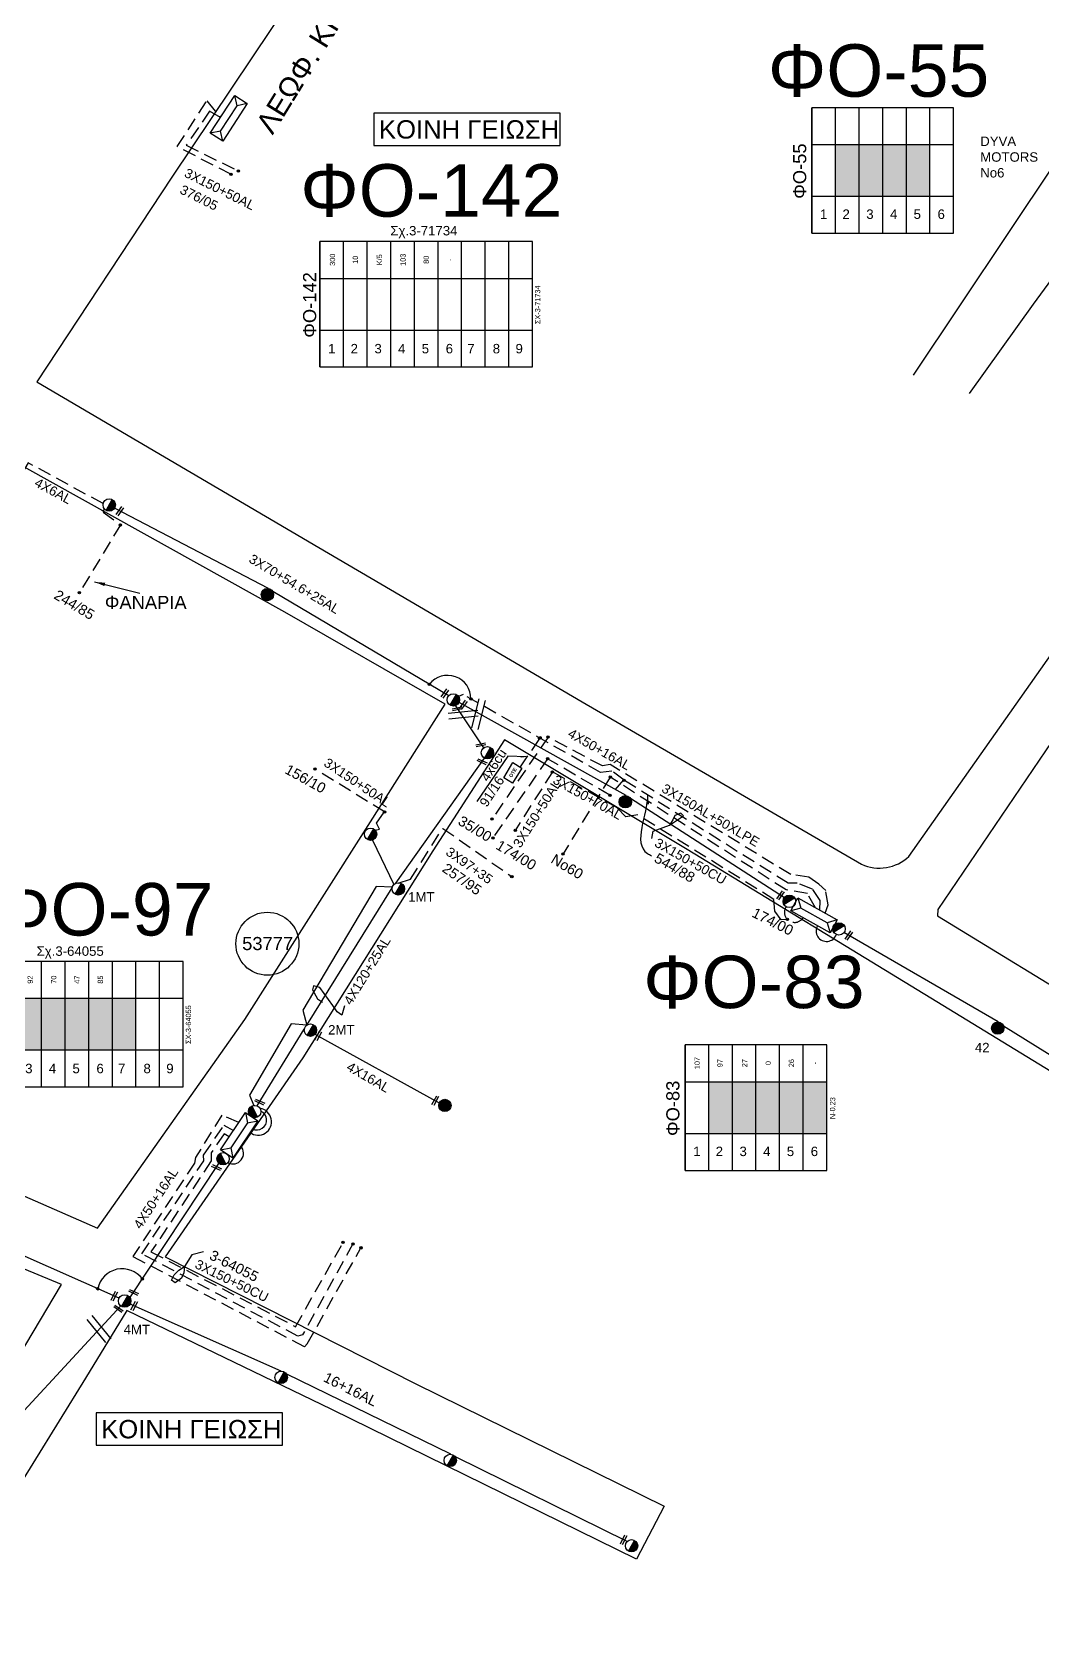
# Model space of a CAD drawing. Header units: millimetres. Extents: x 1113 to 5794, y 757 to 3537.
# Drawn here: x 1252.6 to 1445, y 1156.6 to 1462.8 of the extents above; entities that cross this region are included whole.
import ezdxf
from ezdxf.enums import TextEntityAlignment as Align

# ---------------------------------------------------------------- set-up
doc = ezdxf.new("R2010")
doc.units = ezdxf.units.MM
doc.linetypes.add('DASHED', pattern=[19.05, 12.7, -6.35])
for name, color, linetype in [('Pillar OTE', 7, 'Continuous'), ('Άγνωστα', 7, 'Continuous'), ('Ασφαλειοκιβώτια Χ.Τ 6 αναχωρήσεων', 7, 'Continuous'), ('Ασφαλειοκιβώτια Χ.Τ 9 αναχωρήσεων', 7, 'Continuous'), ('Γέφυρες Εναέριου Δικτύου', 7, 'Continuous'), ('Γυμνά εναέρια ΧΤ και ΦΟΠ (3Φ)   4x50+16AL', 7, 'Continuous'), ('Εναέρια παροχή ΧΤ 4x16', 7, 'SYN_LINE'), ('Επιγραφές - Σχήματα', 7, 'Continuous'), ('Καλώδια ΧΤ   3x150+50AL', 7, 'DASHED'), ('Καλώδια ΧΤ   3x150+50CU', 7, 'DASHED'), ('Καλώδια ΧΤ   3x150AL+50XLPE', 7, 'DASHED'), ('Μηχανική τομή', 7, 'Continuous'), ('Στύλος Ξύλινος', 7, 'Continuous'), ('Στύλος Ξύλινος @ 1', 7, 'Continuous'), ('Στύλος ΦΜ', 7, 'Continuous'), ('Στύλος ΦΜ @ 1', 7, 'Continuous'), ('Συνδέσεις', 7, 'Continuous'), ('Συνεστραμμένα ΧΤ   3x70+54.6+25 AL', 7, 'SYN_LINE'), ('Συνεστραμμένα ΧΤ   4x120+25 AL', 7, 'SYN_LINE'), ('Τομή', 7, 'Continuous'), ('Υποσταθμός εναέριος 2 στύλων', 7, 'Continuous'), ('Υποσταθμός πόλεως', 7, 'Continuous'), ('Υπόβαθρο ΔΕΗ', 7, 'Continuous'), ('Υπόγεια καλώδια Δικτύου ΧΤ και Παρ. ΧΤ - 3X150+70 AL', 7, 'DASHED'), ('Υπόγεια καλώδια Παροχών ΧΤ   4x50AL', 7, 'DASHED'), ('Υπόγεια καλώδια Παροχών ΧΤ   4x6', 7, 'DASHED')]:
    doc.layers.add(name, color=color, linetype=linetype)
doc.styles.get("Standard").update_dxf_attribs({"font": 'arial.ttf'})
doc.linetypes.add('SYN_LINE', pattern='A,0.5,-0.0001,["/\\/\\/\\/",Standard,S=0.1,R=0,X=0,Y=-0.05],-0.25', length=0.7501)
doc.dimstyles.new('ISO-25', dxfattribs={"dimtxt": 2.5, "dimasz": 1.8, "dimexe": 1.25, "dimexo": 0.625, "dimtad": 1, "dimtxsty": 'Standard', "dimcen": 1.8, "dimadec": 0, "dimazin": 0, "dimtfac": 1, "dimtmove": 0, "dimatfit": 3, "dimfxl": 1.25, "dimarcsym": 0})

# ---------------------------------------------------------------- blocks, each defined once
blk = doc.blocks.new('ΥΠΑΡΧΩΝ ΤΣΙΜΕΝΤΕΝΙΟΣ ΣΤΥΛΟΣ')
at = {"layer": 'Στύλος ΦΜ'}
blk.add_hatch(color=7, dxfattribs=at).paths.add_polyline_path([(-1.29, -2.28, 0.574793), (2.62, 0, 0.268822), (1.3, 2.27)])
at = {"layer": 'Στύλος ΦΜ', "color": 7}
blk.add_line((-1.29, -2.28), (1.3, 2.27), dxfattribs=at)
blk.add_circle((0, 0), 2.62, dxfattribs=at)
at = {"layer": 'Στύλος ΦΜ', "flags": 4}
for tag, p in [('ΤΥΠΟΣ', (-4.91, 3.03)), ('ΑΡΙΘΜΟΣ', (-4.68, 8.05))]:
    blk.add_attdef(tag, p, '', height=4, dxfattribs=at)
blk = doc.blocks.new('ΥΠΑΡΧΩΝ ΞΥΛΙΝΟΣ ΣΤΥΛΟΣ')
at = {"layer": 'Στύλος Ξύλινος'}
h = blk.add_hatch(color=7, dxfattribs=at)
h.paths.add_polyline_path([(-2.62, 0, 0.270008), (-1.29, -2.28), (1.3, 2.27, 0.576266)])
h.paths.add_polyline_path([(-1.29, -2.28, 0.574793), (2.62, 0, 0.268822), (1.3, 2.27)])
at = {"layer": 'Στύλος Ξύλινος', "color": 7}
blk.add_line((-1.29, -2.28), (1.3, 2.27), dxfattribs=at)
blk.add_circle((0, 0), 2.62, dxfattribs=at)
at = {"layer": 'Στύλος Ξύλινος', "flags": 4}
for tag, p in [('ΑΡΙΘΜΟΣ', (-4.91, 8.6)), ('ΤΥΠΟΣ', (-4.85, 3.39))]:
    blk.add_attdef(tag, p, '', height=4, dxfattribs=at)
blk = doc.blocks.new('ΥΠΟΣΤΑΘΜΟΣ ΕΝΑΕΡΙΟΣ ΕΠΙ 2 ΣΤΥΛΩΝ')
at = {"layer": 'Υποσταθμός εναέριος 2 στύλων', "linetype": 'Continuous'}
for points in [[(-11.97, -2.11, 0.574793), (-8.45, -0.07, 0.268822), (-9.64, 1.98)], [(9.68, -2.15, 0.574793), (13.19, -0.1, 0.268822), (12.01, 1.95)]]:
    blk.add_hatch(color=256, dxfattribs=at).paths.add_polyline_path(points)
for p, q in [((-11.97, -2.11), (-9.64, 1.98)), ((9.68, -2.15), (12.01, 1.95))]:
    blk.add_line(p, q, dxfattribs=at)
for centre in [(-10.81, -0.07), (10.84, -0.1)]:
    blk.add_circle(centre, 2.36, dxfattribs=at)
at = {"layer": 'Υποσταθμός πόλεως', "linetype": 'Continuous', "ltscale": 40}
blk.add_lwpolyline([(-8.57, 2.82), (8.57, 2.82), (8.57, -2.82), (-8.57, -2.82)], close=True, dxfattribs=at)
for points in [[(-5.75, 0), (-8.57, 2.82)], [(-8.57, -2.82), (-5.75, 0)], [(-5.75, 0), (5.75, 0)], [(5.75, 0), (8.57, 2.82)], [(8.57, -2.82), (5.75, 0)]]:
    blk.add_lwpolyline(points, dxfattribs=at)
at = {"layer": 'Υποσταθμός εναέριος 2 στύλων', "ltscale": 40, "flags": 1}
for tag, p in [('ΜΕΤΑΣΧΗΜΑΤΙΣΜΟΣ', (14.09, 2.51)), ('ΙΣΧΥΣ', (14.07, -0.28)), ('ΑΡΙΘΜΟΣ', (14.19, -3))]:
    blk.add_attdef(tag, p, '', height=1.8, dxfattribs=at)
blk = doc.blocks.new('ΥΠΟΣΤΑΘΜΟΣ ΠΟΛΕΩΣ')
at = {"layer": 'Υποσταθμός πόλεως', "linetype": 'Continuous', "ltscale": 40}
blk.add_lwpolyline([(-8.57, 2.82), (8.57, 2.82), (8.57, -2.82), (-8.57, -2.82)], close=True, dxfattribs=at)
for points in [[(-5.75, 0), (-8.57, 2.82)], [(5.75, 0), (8.57, 2.82)], [(-8.57, -2.82), (-5.75, 0)], [(-5.75, 0), (5.75, 0)], [(8.57, -2.82), (5.75, 0)]]:
    blk.add_lwpolyline(points, dxfattribs=at)
at = {"layer": 'Υποσταθμός πόλεως', "linetype": 'SYN_LINE', "ltscale": 40, "flags": 1}
for tag, p in [('ΜΕΤΑΣΧΗΜΑΤΙΣΜΟΣ', (10.6, 2.39)), ('ΙΣΧΥΣ', (10.58, -0.41)), ('ΑΡΙΘΜΟΣ', (10.7, -3.13))]:
    blk.add_attdef(tag, p, '', height=1.8, dxfattribs=at)
blk = doc.blocks.new('ΑΣΦΑΛΕΙΟΚΙΒΩΤΙΟ ΥΠΟΣΤΑΘΜΟΥ 9 ΑΝΑΧΩΡΗΣΕΩΝ')
at = {"layer": 'Ασφαλειοκιβώτια Χ.Τ 9 αναχωρήσεων', "ltscale": 40}
for p, q in [((-23.8, 40.36), (24.02, 40.36)), ((-9.72, 40.36), (-9.72, -40.64)), ((9.94, 40.36), (9.94, -40.64)), ((-23.8, 31.36), (24.02, 31.36)), ((-23.8, 22.36), (24.02, 22.36)), ((-23.8, 13.36), (24.02, 13.36)), ((-23.8, 4.36), (24.02, 4.36)), ((-23.8, -4.64), (24.02, -4.64)), ((-23.8, -13.64), (24.02, -13.64)), ((-23.8, -22.64), (24.02, -22.64)), ((-23.8, -31.64), (24.02, -31.64))]:
    blk.add_line(p, q, dxfattribs=at)
at = {"layer": 'Ασφαλειοκιβώτια Χ.Τ 9 αναχωρήσεων'}
blk.add_lwpolyline([(-23.8, -40.64), (24.02, -40.64), (24.02, 40.36), (-23.8, 40.36)], close=True, dxfattribs=at)
for s, p in [('1', (-18.61, 37.24)), ('2', (-18.61, 28.67)), ('3', (-18.61, 19.6)), ('4', (-18.61, 10.58)), ('5', (-18.61, 1.57)), ('6', (-18.61, -7.57)), ('7', (-18.61, -15.81)), ('8', (-18.61, -25.5)), ('9', (-18.61, -34.19))]:
    blk.add_text(s, height=3.6, rotation=270, dxfattribs=at).set_placement(p)
at = {"layer": 'Ασφαλειοκιβώτια Χ.Τ 9 αναχωρήσεων', "ltscale": 40}
for tag, height, p in [('ΟΝΟΜΑ', 5, (-0.16, 44.31)), ('ΚΕΙΜΕΝΟ 1', 2, (17.06, 35.59)), ('ΚΕΙΜΕΝΟ 2', 2, (17.06, 26.88)), ('ΚΕΙΜΕΝΟ 3', 2, (17.06, 17.69)), ('ΚΕΙΜΕΝΟ 4', 2, (17.06, 8.71)), ('ΚΕΙΜΕΝΟ 5', 2, (17.06, -0.13)), ('ΚΕΙΜΕΝΟ 6', 2, (17.06, -9.05)), ('ΚΕΙΜΕΝΟ 7', 2, (17.06, -18.13)), ('ΚΕΙΜΕΝΟ 8', 2, (17.06, -26.85)), ('ΚΕΙΜΕΝΟ 9', 2, (17.06, -35.99)), ('ΣΧ', 2, (-0.1, -42.64))]:
    blk.add_attdef(tag, text='', height=height, dxfattribs=at).set_placement(p, align=Align.MIDDLE_CENTER)
blk = doc.blocks.new('ΑΣΦΑΛΕΙΟΚΙΒΩΤΙΟ ΥΠΟΣΤΑΘΜΟΥ 6 ΑΝΑΧΩΡΗΣΕΩΝ')
at = {"layer": 'Ασφαλειοκιβώτια Χ.Τ 6 αναχωρήσεων', "ltscale": 40}
for p, q in [((-23.91, 27), (23.91, 27)), ((-9.83, 27), (-9.83, -27)), ((9.83, 27), (9.83, -27)), ((-23.91, 18), (23.91, 18)), ((-23.91, 9), (23.91, 9)), ((-23.91, 0), (23.91, 0)), ((-23.91, -9), (23.91, -9)), ((-23.91, -18), (23.91, -18))]:
    blk.add_line(p, q, dxfattribs=at)
at = {"layer": 'Ασφαλειοκιβώτια Χ.Τ 6 αναχωρήσεων'}
blk.add_lwpolyline([(-23.91, -27), (23.91, -27), (23.91, 27), (-23.91, 27)], close=True, dxfattribs=at)
for s, p in [('1', (-18.47, 23.92)), ('2', (-18.47, 15.35)), ('3', (-18.47, 6.28)), ('4', (-18.47, -2.75)), ('5', (-18.47, -11.76)), ('6', (-18.47, -20.89))]:
    blk.add_text(s, height=3.6, rotation=270, dxfattribs=at).set_placement(p)
at = {"layer": 'Ασφαλειοκιβώτια Χ.Τ 6 αναχωρήσεων', "ltscale": 40}
for tag, height, p in [('ΟΝΟΜΑ', 5, (-0.27, 31.68)), ('ΚΕΙΜΕΝΟ 1', 2, (16.95, 22.41)), ('ΚΕΙΜΕΝΟ 2', 2, (16.95, 13.71)), ('ΚΕΙΜΕΝΟ 3', 2, (16.95, 4.31)), ('ΚΕΙΜΕΝΟ 4', 2, (16.95, -4.67)), ('ΚΕΙΜΕΝΟ 5', 2, (16.95, -13.51)), ('ΚΕΙΜΕΝΟ 6', 2, (16.95, -22.43)), ('ΣΧ', 2, (-0.21, -29.21))]:
    blk.add_attdef(tag, text='', height=height, dxfattribs=at).set_placement(p, align=Align.MIDDLE_CENTER)
blk = doc.blocks.new('ΜΗΧΑΝΙΚΗ ΤΟΜΗ')
at = {"layer": 'Μηχανική τομή', "ltscale": 40}
for p, q in [((-1.89, 0.78), (1.89, 0.78)), ((1.89, 0), (-1.89, 0))]:
    blk.add_line(p, q, dxfattribs=at)
blk = doc.blocks.new('ΤΟΜΗ')
at = {"layer": 'Τομή', "ltscale": 40}
for p, q in [((-5.68, 0), (5.68, 0)), ((5.68, -2.33), (-5.68, -2.33))]:
    blk.add_line(p, q, dxfattribs=at)
blk = doc.blocks.new('_ΣΥΝΔΕΣΗ')
at = {"layer": 'Συνδέσεις', "linetype": 'SYN_LINE', "ltscale": 40}
blk.add_hatch(color=256, dxfattribs=at).paths.add_polyline_path([(0.5, -0.01, 1), (-0.5, -0.01, 1)])
at = {"layer": 'Συνδέσεις'}
blk.add_circle((0, -0.01), 0.5, dxfattribs=at)
blk = doc.blocks.new('PILLAR ΟΤΕ')
at = {"layer": 'Pillar OTE', "ltscale": 40}
blk.add_lwpolyline([(-3.31, 2.02), (3.39, 2.02), (3.39, -1.99), (-3.31, -1.99)], close=True, dxfattribs=at)
at = {"layer": 'Pillar OTE', "insert": (-1.81, 0.71), "char_height": 1.3575, "width": 109.961, "attachment_point": 1}
blk.add_mtext('{\\fArial|b1|i0|c161|p34;OTE}', dxfattribs=at)
blk = doc.blocks.new('TSONTA XT1')
at = {"ltscale": 40}
h = blk.add_hatch(color=256, dxfattribs=at)
h.dxf.hatch_style = 1
h.paths.add_polyline_path([(595.96, 2487.66), (597.07, 2488.77), (595.96, 2489.87), (594.85, 2488.77)])
blk.add_lwpolyline([(594.85, 2488.77), (595.96, 2489.87), (597.07, 2488.77), (595.96, 2487.66)], close=True, dxfattribs=at)

msp = doc.modelspace()

# ---------------------------------------------------------------- hatches: boundary and pattern name
at = {"layer": 'Ασφαλειοκιβώτια Χ.Τ 9 αναχωρήσεων', "lineweight": -3}
for color, points in [(85, [(1405.7, 1431.5), (1410.2, 1431.5), (1410.2, 1441.32), (1405.7, 1441.32)]), (1, [(1410.2, 1431.5), (1414.7, 1431.5), (1414.7, 1441.32), (1410.2, 1441.32)]), (173, [(1414.7, 1431.5), (1419.2, 1431.5), (1419.2, 1441.32), (1414.7, 1441.32)]), (30, [(1419.2, 1431.5), (1423.7, 1431.5), (1423.7, 1441.32), (1419.2, 1441.32)]), (30, [(1254.36, 1278.68), (1249.86, 1278.68), (1249.86, 1268.85), (1254.36, 1268.85)]), (27, [(1258.86, 1278.68), (1254.36, 1278.68), (1254.36, 1268.85), (1258.86, 1268.85)]), (5, [(1263.36, 1278.68), (1258.86, 1278.68), (1258.86, 1268.85), (1263.36, 1268.85)]), (62, [(1267.86, 1278.68), (1263.36, 1278.68), (1263.36, 1268.85), (1267.86, 1268.85)]), (6, [(1272.36, 1278.68), (1267.86, 1278.68), (1267.86, 1268.85), (1272.36, 1268.85)]), (27, [(1381.53, 1252.93), (1386.03, 1252.93), (1386.03, 1262.76), (1381.53, 1262.76)]), (85, [(1386.03, 1252.93), (1390.53, 1252.93), (1390.53, 1262.76), (1386.03, 1262.76)]), (1, [(1390.53, 1252.93), (1395.03, 1252.93), (1395.03, 1262.76), (1390.53, 1262.76)]), (173, [(1395.03, 1252.93), (1399.53, 1252.93), (1399.53, 1262.76), (1395.03, 1262.76)]), (2, [(1399.53, 1252.93), (1404.03, 1252.93), (1404.03, 1262.76), (1399.53, 1262.76)])]:
    msp.add_hatch(color=color, dxfattribs=at).paths.add_polyline_path(points)

# ---------------------------------------------------------------- linework, layer by layer
at = {"layer": 'Άγνωστα', "lineweight": -3}
for points in [[(1300.06, 1207.64), (1271.23, 1220.43)], [(1332.37, 1191.81), (1300.98, 1207.16)], [(1365.96, 1175.18), (1333.25, 1191.29)]]:
    msp.add_lwpolyline(points, dxfattribs=at)
at = {"layer": 'Γέφυρες Εναέριου Δικτύου', "lineweight": -3}
for centre, radius, start, end in [((1331.76, 1335.77), 4.43, 359.3918, 141.6193), ((1269.74, 1222.39), 4.76, 36.1572, 168.6495)]:
    msp.add_arc(centre, radius, start, end, dxfattribs=at)
at = {"layer": 'Γυμνά εναέρια ΧΤ και ΦΟΠ (3Φ)   4x50+16AL', "color": 27, "lineweight": -3}
for points in [[(1365.77, 1317.29), (1333.93, 1335.06)], [(1395.94, 1297.84), (1366.64, 1316.73)]]:
    msp.add_lwpolyline(points, dxfattribs=at)
at = {"layer": 'Γυμνά εναέρια ΧΤ και ΦΟΠ (3Φ)   4x50+16AL', "color": 85, "lineweight": -3}
for points in [[(1436.69, 1274.18), (1407.31, 1291.2)], [(1471.23, 1252.53), (1437.72, 1273.4)]]:
    msp.add_lwpolyline(points, dxfattribs=at)
at = {"layer": 'Γυμνά εναέρια ΧΤ και ΦΟΠ (3Φ)   4x50+16AL', "color": 30, "lineweight": -3}
for points in [[(1271.21, 1221.62), (1288.18, 1247.21)], [(1269.14, 1221.53), (1235.4, 1236.49)]]:
    msp.add_lwpolyline(points, dxfattribs=at)
at = {"layer": 'Γυμνά εναέρια ΧΤ και ΦΟΠ (3Φ)   4x50+16AL', "color": 6, "lineweight": -3}
msp.add_lwpolyline([(1269.5, 1220.06), (1241.04, 1189.35)], dxfattribs=at)
at = {"layer": 'Γυμνά εναέρια ΧΤ και ΦΟΠ (3Φ)   4x50+16AL', "color": 85, "lineweight": -3}
msp.add_arc((1403.98, 1291.51), 2, 149.8786, 339.8437, dxfattribs=at)
at = {"layer": 'Γυμνά εναέρια ΧΤ και ΦΟΠ (3Φ)   4x50+16AL', "color": 30, "lineweight": -3}
msp.add_arc((1290.83, 1249.14), 2.03, 241.6745, 42.5712, dxfattribs=at)
at = {"layer": 'Εναέρια παροχή ΧΤ 4x16', "color": 1, "lineweight": -3, "ltscale": 20}
msp.add_lwpolyline([(1306.48, 1271.82), (1330.17, 1258.77)], dxfattribs=at)
at = {"layer": 'Επιγραφές - Σχήματα', "color": 190, "lineweight": -3}
for points in [[(1317.71, 1441.15), (1353.23, 1441.15), (1353.23, 1447.33), (1317.71, 1447.33)], [(1264.77, 1193.52), (1300.28, 1193.52), (1300.28, 1199.69), (1264.77, 1199.69)]]:
    msp.add_lwpolyline(points, close=True, dxfattribs=at)
at = {"layer": 'Επιγραφές - Σχήματα', "lineweight": -3}
for points in [[(1370.7, 1309.14), (1370.97, 1310.55), (1374.03, 1311.69), (1376.69, 1313.45), (1376.2, 1313.92), (1375.1, 1313.48), (1374.69, 1312.65), (1374.03, 1311.69)], [(1312.1, 1277.23), (1311.6, 1275.45), (1310.73, 1276.07), (1309.9, 1277.33), (1307.41, 1280.73), (1306.2, 1281.05), (1306.02, 1280.3), (1306.96, 1278.6), (1307.94, 1277.92)], [(1285.23, 1230.4), (1283.01, 1229.8), (1281.59, 1227.6), (1281.59, 1227.6), (1281.5, 1226.37), (1281.04, 1225.35), (1279.83, 1224.47), (1279.16, 1224.98), (1279.62, 1225.98), (1280.53, 1226.86), (1281.59, 1227.6)]]:
    msp.add_lwpolyline(points, dxfattribs=at)
msp.add_circle((1297.4, 1289.08), 6, dxfattribs=at)
at = {"layer": 'Καλώδια ΧΤ   3x150+50AL', "color": 7, "lineweight": -3, "ltscale": 0.2}
for points in [[(1290.46, 1435.69), (1280.2, 1440.94), (1285.86, 1449.65), (1288.48, 1446.5)], [(1288.48, 1446.5), (1286.4, 1447.72), (1281.93, 1441.2), (1291.87, 1436.31)]]:
    msp.add_lwpolyline(points, dxfattribs=at)
at = {"layer": 'Καλώδια ΧΤ   3x150+50AL', "color": 6, "lineweight": -3, "ltscale": 0.2}
msp.add_lwpolyline([(1317.98, 1310.69), (1318.75, 1310.89), (1318.18, 1312.05), (1319.73, 1314.2), (1306.46, 1322.36)], dxfattribs=at)
at = {"layer": 'Καλώδια ΧΤ   3x150+50AL', "color": 27, "lineweight": -3, "ltscale": 0.2}
msp.add_lwpolyline([(1396.54, 1293.7), (1395.36, 1293.64), (1394.14, 1295.25), (1393.93, 1297.53), (1368, 1313.64), (1365.76, 1313.25), (1364.1, 1314.99), (1351.74, 1321.82), (1344.65, 1310.68)], dxfattribs=at)
msp.add_arc((1397.89, 1295.07), 1.93, 146.5015, 327.2652, dxfattribs=at)
at = {"layer": 'Καλώδια ΧΤ   3x150+50CU', "color": 173, "lineweight": -3, "ltscale": 0.2}
msp.add_lwpolyline([(1402.71, 1295.48), (1402.8, 1297.31), (1401.28, 1299.49), (1398.4, 1300.63), (1396.66, 1300.6), (1365.4, 1320.23), (1363.06, 1321.97), (1360.87, 1321.73), (1334.7, 1336.56), (1333.83, 1336.18)], dxfattribs=at)
at = {"layer": 'Καλώδια ΧΤ   3x150+50CU', "color": 1, "lineweight": -3, "ltscale": 0.2}
for points in [[(1401.88, 1295.94), (1400.34, 1298.65), (1396.27, 1299.33), (1362.75, 1320.83), (1353.76, 1306.2)], [(1322.32, 1300.61), (1324.66, 1301.36), (1330.83, 1311.06), (1344, 1301.87)]]:
    msp.add_lwpolyline(points, dxfattribs=at)
at = {"layer": 'Καλώδια ΧΤ   3x150+50CU', "color": 62, "lineweight": -3, "ltscale": 0.2}
msp.add_lwpolyline([(1291.96, 1255.03), (1288.75, 1256.39), (1283.69, 1248.35), (1283.53, 1247.29), (1271.79, 1229.49), (1304.51, 1212.29), (1305.01, 1212.85), (1315.24, 1231.14)], dxfattribs=at)
at = {"layer": 'Καλώδια ΧΤ   3x150+50CU', "color": 5, "lineweight": -3, "ltscale": 0.2}
msp.add_lwpolyline([(1313.71, 1231.89), (1304.13, 1214.57), (1303.24, 1214.3), (1273.48, 1229.97), (1285.27, 1247.72), (1285.24, 1248.82), (1289.12, 1254.5), (1290.92, 1253.47)], dxfattribs=at)
at = {"layer": 'Καλώδια ΧΤ   3x150+50CU', "color": 27, "lineweight": -3, "ltscale": 0.2}
msp.add_lwpolyline([(1290.11, 1252.27), (1289.16, 1252.83), (1286.68, 1249.21), (1286.71, 1247.7), (1275.22, 1230.37), (1302.79, 1216.11), (1311.83, 1232.16)], dxfattribs=at)
at = {"layer": 'Καλώδια ΧΤ   3x150AL+50XLPE', "color": 2, "lineweight": -3, "ltscale": 0.2}
msp.add_lwpolyline([(1403.7, 1294.93), (1404.32, 1296.49), (1403.84, 1299.2), (1402.53, 1300.45), (1400.61, 1301.73), (1397.15, 1302.28), (1364.25, 1322.3), (1362.72, 1323.25), (1361.25, 1322.94), (1350.91, 1328.46), (1340.23, 1312.86)], dxfattribs=at)
at = {"layer": 'Συνεστραμμένα ΧΤ   3x70+54.6+25 AL', "color": 173, "lineweight": -3, "ltscale": 20}
for points in [[(1297.65, 1356.74), (1268.26, 1372.05)], [(1331.99, 1336.33), (1298.43, 1356.18)]]:
    msp.add_lwpolyline(points, dxfattribs=at)
at = {"layer": 'Συνεστραμμένα ΧΤ   3x70+54.6+25 AL', "color": 1, "lineweight": -3, "ltscale": 20}
for points in [[(1333.29, 1334.43), (1338.58, 1326.37)], [(1321.92, 1300.61), (1338.77, 1324.44)]]:
    msp.add_lwpolyline(points, dxfattribs=at)
at = {"layer": 'Συνεστραμμένα ΧΤ   3x70+54.6+25 AL', "color": 6, "lineweight": -3, "ltscale": 10}
msp.add_lwpolyline([(1317.46, 1308.82), (1321.5, 1300.33)], dxfattribs=at)
at = {"layer": 'Συνεστραμμένα ΧΤ   4x120+25 AL', "color": 6, "lineweight": -3, "ltscale": 20}
for points in [[(1321.24, 1299.88), (1318.17, 1299.95), (1304.18, 1276.43), (1304.94, 1273.58)], [(1304.94, 1273.58), (1301.91, 1273.81), (1293.97, 1260.23), (1294.81, 1258.25)]]:
    msp.add_lwpolyline(points, dxfattribs=at)
at = {"layer": 'Συνεστραμμένα ΧΤ   4x120+25 AL', "color": 1, "lineweight": -3, "ltscale": 20}
for points in [[(1304.94, 1273.58), (1321.2, 1299.72)], [(1295.46, 1258.17), (1304.44, 1272.77)]]:
    msp.add_lwpolyline(points, dxfattribs=at)
at = {"layer": 'Συνεστραμμένα ΧΤ   4x120+25 AL', "color": 6, "lineweight": -3, "ltscale": 20}
msp.add_arc((1295.64, 1255.16), 2.56, 232.4759, 82.0582, dxfattribs=at)
at = {"layer": 'Συνεστραμμένα ΧΤ   4x120+25 AL', "color": 1, "lineweight": -3, "ltscale": 20}
msp.add_arc((1295.4, 1255.47), 1.87, 242.373, 65.7672, dxfattribs=at)
at = {"layer": 'Υπόβαθρο ΔΕΗ', "lineweight": -3}
msp.add_lwpolyline([(1420.56, 1397.39), (1447.54, 1437.8), (1463.14, 1461.22), (1418.66, 1476.71), (1375.4, 1492.3), (1326.76, 1509.54), (1301.93, 1469.11), (1279.18, 1435.14), (1253.43, 1396.11), (1307.22, 1364.54), (1357.4, 1335.16), (1410.64, 1304.22, 0.301976), (1419.69, 1305.71), (1452.69, 1352.59, -0.298175), (1470.06, 1357.21), (1521.29, 1340.58), (1554.8, 1397.37)], format="xyb", dxfattribs=at)
for points in [[(1525.79, 1482.13), (1584.4, 1448.28), (1611.02, 1489.74), (1616.32, 1498.65), (1595.82, 1500.43), (1554.8, 1502.95), (1510.78, 1505.91), (1486.11, 1470.66), (1463.52, 1438.36), (1443.4, 1410.93), (1431.2, 1393.92)], [(1174.12, 1274.72), (1265.03, 1234.89), (1293.08, 1274.67), (1320.46, 1317.68), (1331.3, 1334.7), (1300.73, 1352.26), (1245.36, 1383.05), (1203.11, 1317.09), (1174.12, 1274.72)], [(1661.49, 1132.71), (1585.49, 1181.74), (1554.8, 1200.04), (1525.94, 1217.47), (1473.35, 1248.47), (1423.85, 1278.69), (1377.39, 1307.01), (1342.63, 1327.94), (1328.93, 1306.8), (1304.14, 1267.32), (1277.93, 1229.43), (1325.71, 1205.22), (1373.03, 1181.89), (1367.76, 1171.83), (1309.67, 1200.34), (1270.59, 1219.17), (1262.71, 1206.33), (1242.61, 1173.77), (1211.4, 1122.83)], [(1343.23, 1324.83), (1337.33, 1316.18)], [(1124.67, 1160.38), (1174.98, 1138.61), (1201.2, 1127.41), (1212.18, 1146.34), (1225.52, 1169.72), (1237.92, 1190.19), (1258.18, 1224.12), (1218.36, 1240.59), (1178.57, 1257.77), (1165.58, 1263.24), (1133.66, 1218.75), (1124.32, 1205.14)]]:
    msp.add_lwpolyline(points, dxfattribs=at)
msp.add_lwpolyline([(1681.44, 1171.16), (1693.42, 1212.13), (1705.39, 1264.94), (1704.77, 1265.58), (1554.8, 1316.9), (1468.82, 1346.95), (1466.12, 1347.46), (1463, 1347.46), (1460.22, 1346.68), (1458.78, 1345.57), (1450.54, 1332.95), (1425.18, 1295.6), (1425.16, 1294.36), (1456.31, 1275.33), (1496.87, 1251.01), (1539.25, 1226), (1554.8, 1216.78), (1628.54, 1170.32), (1669.09, 1144.83, 0.293653), (1670.49, 1144.84), (1681.44, 1171.16)], format="xyb", close=True, dxfattribs=at)
at = {"layer": 'Υπόγεια καλώδια Δικτύου ΧΤ και Παρ. ΧΤ - 3X150+70 AL', "color": 173, "lineweight": -3, "ltscale": 0.2}
msp.add_lwpolyline([(1365.31, 1320.29), (1362.7, 1317.36), (1350.82, 1324.33), (1340.4, 1309.24)], dxfattribs=at)
at = {"layer": 'Υπόγεια καλώδια Παροχών ΧΤ   4x6', "color": 173, "lineweight": -3, "ltscale": 0.2}
for points in [[(1266.11, 1372.93), (1251.81, 1380.72), (1244.17, 1367.45)], [(1266.28, 1372.02), (1266.08, 1371.32), (1269.4, 1368.88), (1261.57, 1355.96)]]:
    msp.add_lwpolyline(points, dxfattribs=at)
at = {"layer": 'Υπόγεια καλώδια Παροχών ΧΤ   4x6', "color": 173, "linetype": 'DASHED', "lineweight": -3, "ltscale": 0.2}
msp.add_lwpolyline([(1349.16, 1327.99), (1345.58, 1322.76)], dxfattribs=at)

# ---------------------------------------------------------------- block references
at = {"layer": 'Pillar OTE', "xscale": 0.4999999999999999, "yscale": 0.4999999999999999, "zscale": 0.4999999999999999, "rotation": 58.60502944882585}
msp.add_blockref('PILLAR ΟΤΕ', (1344.17, 1321.6), dxfattribs=at)
at = {"layer": 'Ασφαλειοκιβώτια Χ.Τ 9 αναχωρήσεων', "lineweight": -3, "xscale": 0.5, "yscale": 0.5, "zscale": 0.5, "rotation": 90}
for name, p, values in [('ΑΣΦΑΛΕΙΟΚΙΒΩΤΙΟ ΥΠΟΣΤΑΘΜΟΥ 6 ΑΝΑΧΩΡΗΣΕΩΝ', (1414.7, 1436.41), {'ΟΝΟΜΑ': 'ΦΟ-55'}), ('ΑΣΦΑΛΕΙΟΚΙΒΩΤΙΟ ΥΠΟΣΤΑΘΜΟΥ 9 ΑΝΑΧΩΡΗΣΕΩΝ', (1327.61, 1410.86), {'ΟΝΟΜΑ': 'ΦΟ-142', 'ΣΧ': 'ΣΧ-3-71734', 'ΚΕΙΜΕΝΟ 2': '10', 'ΚΕΙΜΕΝΟ 1': '300', 'ΚΕΙΜΕΝΟ 3': 'K/5', 'ΚΕΙΜΕΝΟ 4': '103', 'ΚΕΙΜΕΝΟ 5': '80', 'ΚΕΙΜΕΝΟ 6': '-'}), ('ΑΣΦΑΛΕΙΟΚΙΒΩΤΙΟ ΥΠΟΣΤΑΘΜΟΥ 9 ΑΝΑΧΩΡΗΣΕΩΝ', (1261.04, 1273.71), {'ΟΝΟΜΑ': 'ΦΟ-97', 'ΣΧ': 'ΣΧ-3-64055', 'ΚΕΙΜΕΝΟ 2': '16', 'ΚΕΙΜΕΝΟ 1': '216', 'ΚΕΙΜΕΝΟ 3': '92', 'ΚΕΙΜΕΝΟ 4': '70', 'ΚΕΙΜΕΝΟ 5': '47', 'ΚΕΙΜΕΝΟ 6': '85'}), ('ΑΣΦΑΛΕΙΟΚΙΒΩΤΙΟ ΥΠΟΣΤΑΘΜΟΥ 6 ΑΝΑΧΩΡΗΣΕΩΝ', (1390.53, 1257.85), {'ΟΝΟΜΑ': 'ΦΟ-83', 'ΣΧ': 'N-0.23', 'ΚΕΙΜΕΝΟ 2': '97', 'ΚΕΙΜΕΝΟ 1': '107', 'ΚΕΙΜΕΝΟ 3': '27', 'ΚΕΙΜΕΝΟ 4': '0', 'ΚΕΙΜΕΝΟ 5': '26', 'ΚΕΙΜΕΝΟ 6': '-'})]:
    msp.add_blockref(name, p, dxfattribs=at).add_auto_attribs(values)
at = {"layer": 'Μηχανική τομή', "lineweight": -3}
for p, xscale, yscale, zscale, rotation in [((1269.12, 1371.6), 0.4999999999998411, 0.4999999999998411, 0.4999999999998411, 234.3529243459175), ((1331.08, 1336.86), 0.4999999999998411, 0.4999999999998411, 0.4999999999998411, 234.3529243459175), ((1334.6, 1334.69), 0.4999999999998411, 0.4999999999998411, 0.4999999999998411, 234.3529243459175), ((1333.54, 1334.04), 0.4999999999998744, 0.4999999999998744, 0.4999999999998744, 191.316866737278), ((1338.06, 1327.15), 0.4999999999998744, 0.4999999999998744, 0.4999999999998744, 191.316866737278), ((1338.41, 1323.92), 0.4999999999999376, 0.4999999999999376, 0.4999999999999376, 155.6600565544065), ((1395.07, 1298.41), 0.4999999999998411, 0.4999999999998411, 0.4999999999998411, 234.3529243459175), ((1408.09, 1290.74), 0.4999999999998411, 0.4999999999998411, 0.4999999999998411, 234.3529243459175), ((1306.92, 1271.58), 0.4999999999998725, 0.4999999999998725, 0.4999999999998725, 241.7396108172959), ((1296.03, 1259.09), 0.4999999999999376, 0.4999999999999376, 0.4999999999999376, 155.6600565544065), ((1329.23, 1259.29), 0.4999999999998725, 0.4999999999998725, 0.4999999999998725, 241.7396108172959), ((1287.78, 1246.6), 0.4999999999999376, 0.4999999999999376, 0.4999999999999376, 155.6600565544065), ((1268.04, 1222.02), 0.4999999999999484, 0.4999999999999484, 0.4999999999999484, 242.7887948888121), ((1272, 1222.82), 0.4999999999999376, 0.4999999999999376, 0.4999999999999376, 155.6600565544065), ((1269.12, 1219.65), 0.4999999999999373, 0.4999999999999373, 0.4999999999999373, 145.4462381082343), ((1271.84, 1220.16), 0.4999999999999484, 0.4999999999999484, 0.4999999999999484, 242.7887948888121), ((1365.13, 1175.59), 0.4999999999999484, 0.4999999999999484, 0.4999999999999484, 242.7887948888121)]:
    msp.add_blockref('ΜΗΧΑΝΙΚΗ ΤΟΜΗ', p, dxfattribs=dict(at, xscale=xscale, yscale=yscale, zscale=zscale, rotation=rotation))
at = {"layer": 'Στύλος Ξύλινος @ 1', "lineweight": -3, "ltscale": 40, "xscale": 0.4499999999998181, "yscale": 0.4499999999998181, "zscale": 0.4499999999998181}
for p in [(1297.41, 1355.59), (1365.63, 1316.12), (1331.24, 1258.27)]:
    msp.add_blockref('ΥΠΑΡΧΩΝ ΞΥΛΙΝΟΣ ΣΤΥΛΟΣ', p, dxfattribs=at)
at = {"layer": 'Στύλος Ξύλινος @ 1', "lineweight": -3, "ltscale": 40}
ref = msp.add_blockref('ΥΠΑΡΧΩΝ ΞΥΛΙΝΟΣ ΣΤΥΛΟΣ', (1436.61, 1273), dxfattribs=dict(at, xscale=0.4499999999998181, yscale=0.4499999999998181, zscale=0.4499999999998181))
ref.add_attrib('ΤΥΠΟΣ', '42', (1432.26, 1268.39), dxfattribs={"layer": 'Στύλος Ξύλινος', "height": 1.8, "flags": 4})
at = {"layer": 'Στύλος ΦΜ @ 1', "lineweight": -3, "ltscale": 40, "xscale": 0.4499999999998181, "yscale": 0.4499999999998181, "zscale": 0.4499999999998181}
for p in [(1267.26, 1372.67), (1332.85, 1335.53), (1339.34, 1325.47), (1317.08, 1309.94), (1300.03, 1206.46), (1332.27, 1190.64), (1366.82, 1174.37)]:
    msp.add_blockref('ΥΠΑΡΧΩΝ ΤΣΙΜΕΝΤΕΝΙΟΣ ΣΤΥΛΟΣ', p, dxfattribs=at)
at = {"layer": 'Στύλος ΦΜ @ 1', "lineweight": -3, "ltscale": 40}
ref = msp.add_blockref('ΥΠΑΡΧΩΝ ΤΣΙΜΕΝΤΕΝΙΟΣ ΣΤΥΛΟΣ', (1322.36, 1299.52), dxfattribs=dict(at, xscale=0.4499999999998181, yscale=0.4499999999998181, zscale=0.4499999999998181))
ref.add_attrib('ΤΥΠΟΣ', '1MT', (1324.24, 1297.1), dxfattribs={"layer": 'Στύλος ΦΜ', "height": 1.8, "flags": 4})
ref = msp.add_blockref('ΥΠΑΡΧΩΝ ΤΣΙΜΕΝΤΕΝΙΟΣ ΣΤΥΛΟΣ', (1305.6, 1272.61), dxfattribs=dict(at, xscale=0.4499999999998181, yscale=0.4499999999998181, zscale=0.4499999999998181))
ref.add_attrib('ΤΥΠΟΣ', '2MT', (1308.98, 1271.78), dxfattribs={"layer": 'Στύλος ΦΜ', "height": 1.8, "flags": 4})
ref = msp.add_blockref('ΥΠΑΡΧΩΝ ΤΣΙΜΕΝΤΕΝΙΟΣ ΣΤΥΛΟΣ', (1270.2, 1221.01), dxfattribs=dict(at, xscale=0.4499999999998181, yscale=0.4499999999998181, zscale=0.4499999999998181))
ref.add_attrib('ΤΥΠΟΣ', '4MT', (1270, 1214.67), dxfattribs={"layer": 'Στύλος ΦΜ', "height": 1.8, "flags": 4})
at = {"layer": 'Συνδέσεις', "lineweight": -3, "xscale": 0.4499999999998181, "yscale": 0.4499999999998181, "zscale": 0.4499999999998181}
for p in [(1290.46, 1435.69), (1291.87, 1436.31), (1269.4, 1368.88), (1261.57, 1355.96), (1328.29, 1338.52), (1336.19, 1335.72), (1350.91, 1328.46), (1306.46, 1322.36), (1350.82, 1324.33), (1351.74, 1321.82), (1362.75, 1320.83), (1365.4, 1320.23), (1362.7, 1317.36), (1319.73, 1314.2), (1340.23, 1312.86), (1344.65, 1310.68), (1340.4, 1309.24), (1353.76, 1306.2), (1344, 1301.87), (1396.54, 1293.7), (1311.83, 1232.16), (1313.71, 1231.89), (1315.24, 1231.14), (1273.58, 1225.2), (1265.08, 1223.33)]:
    msp.add_blockref('_ΣΥΝΔΕΣΗ', p, dxfattribs=at)
at = {"layer": 'Συνδέσεις', "xscale": 0.3075184835441075, "yscale": 0.3075184835441075, "zscale": 0.3075184835441075, "rotation": 330.7640327211155}
msp.add_blockref('TSONTA XT1', (815.61, 749.93), dxfattribs=at)
at = {"layer": 'Τομή', "lineweight": -3}
for p, xscale, yscale, zscale, rotation in [((1338.22, 1332.67), 0.4999999999997877, 0.4999999999997877, 0.4999999999997877, 255.5261139853453), ((1334.79, 1332.14), 0.4999999999998043, 0.4999999999998043, 0.4999999999998043, 186.0925618316541), ((1265.76, 1216.02), 0.499999999999702, 0.499999999999702, 0.499999999999702, 309.0372896409576)]:
    msp.add_blockref('ΤΟΜΗ', p, dxfattribs=dict(at, xscale=xscale, yscale=yscale, zscale=zscale, rotation=rotation))
at = {"layer": 'Υποσταθμός εναέριος 2 στύλων', "lineweight": -3}
for p, xscale, yscale, zscale, rotation in [((1401.61, 1294.48), 0.4999999999999813, 0.4999999999999813, 0.4999999999999813, 151.0403782592469), ((1292.01, 1252.58), 0.4999999999999861, 0.4999999999999861, 0.4999999999999861, 236.2073157177317)]:
    msp.add_blockref('ΥΠΟΣΤΑΘΜΟΣ ΕΝΑΕΡΙΟΣ ΕΠΙ 2 ΣΤΥΛΩΝ', p, dxfattribs=dict(at, xscale=xscale, yscale=yscale, zscale=zscale, rotation=rotation))
at = {"layer": 'Υποσταθμός πόλεως', "lineweight": -3, "xscale": 0.499999999999976, "yscale": 0.499999999999976, "zscale": 0.499999999999976, "rotation": 56.92433387849514}
msp.add_blockref('ΥΠΟΣΤΑΘΜΟΣ ΠΟΛΕΩΣ', (1290.05, 1446.33), dxfattribs=at)

# ---------------------------------------------------------------- texts
at = {"layer": 'Γυμνά εναέρια ΧΤ και ΦΟΠ (3Φ)   4x50+16AL', "color": 7, "lineweight": -3, "char_height": 1.8, "width": 168.3718, "attachment_point": 1}
for insert, rotation in [((1355.4, 1330.17), 330.2985), ((1271.76, 1235.55), 56.7518)]:
    msp.add_mtext('4X50+16AL', dxfattribs=dict(at, insert=insert, rotation=rotation))
at = {"layer": 'Εναέρια παροχή ΧΤ 4x16', "color": 7, "lineweight": -3, "insert": (1313.22, 1266.66), "char_height": 1.8, "width": 168.3718, "attachment_point": 1, "rotation": 329.9594}
msp.add_mtext('4X16AL', dxfattribs=at)
at = {"layer": 'Επιγραφές - Σχήματα', "color": 7, "lineweight": -3, "width": 168.3718, "attachment_point": 1}
for s, insert, char_height, rotation in [('ΛΕΩΦ. ΚΗΦΙΣΙΑΣ', (1294.99, 1445.15), 4, 58.3112), ('{\\H1.083x;\\C256;244/85}', (1257.54, 1356.63), 1.8, 329.2156), ('{\\H1.083x;\\C256;156/10}', (1301.49, 1323.37), 1.8, 331.179), ('{\\H1.083x;\\C256;35/00}', (1334.56, 1313.58), 1.8, 329), ('{\\H1.083x;\\C256;174/00}', (1341.77, 1308.94), 1.8, 329), ('{\\H1.083x;\\C256;257/95}', (1331.66, 1304.57), 1.8, 325), ('{\\H1.083x;\\C256;No60}', (1352.27, 1306.29), 1.8, 329), ('{\\H1.083x;\\C256;544/88}', (1371.93, 1306.48), 1.8, 329.9989), ('{\\H1.083x;\\C256;174/00}', (1390.46, 1296.05), 1.8, 333.299), ('{\\H1.083x;\\C256;3-64055}', (1287.04, 1230.81), 1.8, 333.299), ('{\\H1.083x;\\C256;16+16AL}', (1308.79, 1207.53), 1.8, 333.299)]:
    msp.add_mtext(s, dxfattribs=dict(at, insert=insert, char_height=char_height, rotation=rotation))
for s, insert, char_height in [('ΦΟ-55', (1392.8, 1460.45), 10), ('DYVA\\PMOTORS\\PNo6', (1433.28, 1442.87), 1.8), ('ΦΟ-142', (1303.67, 1437.6), 10), ('Σχ.3-71734', (1320.84, 1425.83), 1.8), ('ΦΟ-97', (1244.94, 1300.64), 10), ('Σχ.3-64055', (1253.42, 1288.57), 1.8), ('ΦΟ-83', (1369.03, 1286.81), 10)]:
    msp.add_mtext(s, dxfattribs=dict(at, insert=insert, char_height=char_height))
at = {"layer": 'Επιγραφές - Σχήματα', "color": 190, "lineweight": -3, "char_height": 3.5, "width": 35.1311, "attachment_point": 1}
for insert in [(1318.67, 1445.98), (1265.72, 1198.34)]:
    msp.add_mtext('KOINH ΓΕΙΩΣΗ', dxfattribs=dict(at, insert=insert))
at = {"layer": 'Επιγραφές - Σχήματα', "lineweight": -3, "char_height": 2.5, "width": 6.05, "attachment_point": 1}
for s, insert in [('ΦΑΝΑΡΙΑ', (1266.42, 1355.35)), ('53777', (1292.6, 1290.36))]:
    msp.add_mtext(s, dxfattribs=dict(at, insert=insert))
at = {"layer": 'Καλώδια ΧΤ   3x150+50AL', "color": 7, "lineweight": -3, "char_height": 1.8, "width": 168.3718, "attachment_point": 1}
for s, insert, rotation in [('3X150+50AL', (1282.21, 1436.92), 333.4184), ('376/05', (1281.35, 1433.75), 333.4184), ('3X150+50AL', (1309, 1324.59), 326.1885), ('3X150+50AL', (1344.12, 1308.15), 57.71)]:
    msp.add_mtext(s, dxfattribs=dict(at, insert=insert, rotation=rotation))
at = {"layer": 'Καλώδια ΧΤ   3x150+50CU', "color": 7, "lineweight": -3, "char_height": 1.8, "width": 168.3718, "attachment_point": 1}
for insert, rotation in [((1371.92, 1309.31), 330.4748), ((1284.21, 1229.01), 333.922)]:
    msp.add_mtext('3X150+50CU', dxfattribs=dict(at, insert=insert, rotation=rotation))
at = {"layer": 'Καλώδια ΧΤ   3x150AL+50XLPE', "color": 7, "lineweight": -3, "insert": (1381.9, 1313.56), "char_height": 1.8, "width": 27.8484, "attachment_point": 5, "rotation": 329.5483}
msp.add_mtext('3X150AL+50XLPE', dxfattribs=at)
at = {"layer": 'Συνεστραμμένα ΧΤ   3x70+54.6+25 AL', "color": 7, "lineweight": -3, "insert": (1294.63, 1363.42), "char_height": 1.8, "width": 168.3718, "attachment_point": 1, "rotation": 329.1239}
msp.add_mtext('3X70+54.6+25AL', dxfattribs=at)
at = {"layer": 'Συνεστραμμένα ΧΤ   4x120+25 AL', "color": 7, "lineweight": -3, "insert": (1311.83, 1278.19), "char_height": 1.8, "width": 168.3718, "attachment_point": 1, "rotation": 58.5396}
msp.add_mtext('4X120+25AL', dxfattribs=at)
at = {"layer": 'Υπόγεια καλώδια Δικτύου ΧΤ και Παρ. ΧΤ - 3X150+70 AL', "color": 7, "lineweight": -3, "char_height": 1.8, "width": 168.3718, "attachment_point": 1}
for s, insert, rotation in [('3X150+70AL', (1352.53, 1321.32), 330.7807), ('3X97+35', (1332.28, 1307.63), 325)]:
    msp.add_mtext(s, dxfattribs=dict(at, insert=insert, rotation=rotation))
at = {"layer": 'Υπόγεια καλώδια Παροχών ΧΤ   4x50AL', "color": 7, "ltscale": 0.2, "char_height": 1.8, "attachment_point": 1, "rotation": 56.8003}
for s, insert in [('4x6cu', (1337.94, 1320.8)), ('91/16', (1337.72, 1315.95))]:
    msp.add_mtext_dynamic_manual_height_columns(s, width=1.8, gutter_width=12.5, heights=[0.118], dxfattribs=dict(at, insert=insert))
at = {"layer": 'Υπόγεια καλώδια Παροχών ΧΤ   4x6', "color": 7, "lineweight": -3, "insert": (1253.7, 1377.94), "char_height": 1.8, "width": 168.3718, "attachment_point": 1, "rotation": 331.5021}
msp.add_mtext('4X6AL', dxfattribs=at)

# ---------------------------------------------------------------- leaders
at = {"layer": 'Επιγραφές - Σχήματα', "lineweight": -3, "ltscale": 40}
msp.add_leader([(1264.48, 1358.01), (1273.07, 1355.89)], dimstyle='ISO-25', override={"dimasz": 2, "dimtad": 0}, dxfattribs=at)
at = {"layer": 'Επιγραφές - Σχήματα', "ltscale": 40}
msp.add_leader([(1346.71, 1324.66), (1343.23, 1324.83)], dimstyle='ISO-25', override={"dimasz": 1, "dimtad": 0}, dxfattribs=at)
at = {"layer": 'Επιγραφές - Σχήματα', "lineweight": -3, "path_type": 1}
msp.add_leader([(1369.88, 1317.41), (1369.87, 1306.26), (1370.59, 1305.84)], dimstyle='ISO-25', override={"dimgap": 0.625, "dimtad": 0}, dxfattribs=at)

doc.saveas('drawing.dxf')
